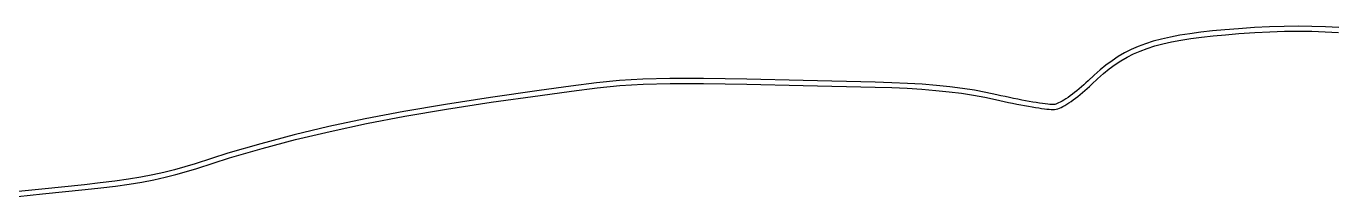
# Model space of a CAD drawing. Extents: x -187 to 142, y -17 to 97.
# Drawn here: x -22.5 to 59.8, y 85.9 to 96.7 of the extents above; entities that cross this region are included whole.
import ezdxf

# ---------------------------------------------------------------- set-up
doc = ezdxf.new("R2010")
doc.units = 0
doc.layers.get('0').update_dxf_attribs({"linetype": 'CONTINUOUS'})

msp = doc.modelspace()

# ---------------------------------------------------------------- linework, layer by layer
for p, q in [((51.963, 96.385), (51.231, 96.304)), ((52.749, 96.459), (51.963, 96.385)), ((53.593, 96.527), (52.749, 96.459)), ((54.604, 96.595), (53.593, 96.527)), ((55.559, 96.645), (54.604, 96.595)), ((54.627, 96.288), (55.577, 96.337)), ((56.471, 96.674), (55.559, 96.645)), ((55.577, 96.337), (56.482, 96.367)), ((57.351, 96.685), (56.471, 96.674)), ((56.482, 96.367), (57.355, 96.377)), ((58.209, 96.676), (57.351, 96.685)), ((57.355, 96.377), (58.206, 96.368)), ((58.206, 96.368), (59.047, 96.34)), ((59.058, 96.647), (58.209, 96.676)), ((59.047, 96.34), (59.891, 96.292)), ((59.909, 96.599), (59.058, 96.647)), ((47.762, 95.581), (47.302, 95.408)), ((48.25, 95.736), (47.762, 95.581)), ((48.769, 95.876), (48.25, 95.736)), ((48.348, 95.442), (48.853, 95.578)), ((49.323, 96.001), (48.769, 95.876)), ((48.853, 95.578), (49.395, 95.7)), ((49.915, 96.113), (49.323, 96.001)), ((49.395, 95.7), (49.976, 95.81)), ((50.55, 96.214), (49.915, 96.113)), ((49.976, 95.81), (50.602, 95.909)), ((51.231, 96.304), (50.55, 96.214)), ((50.602, 95.909), (51.276, 95.998)), ((51.276, 95.998), (52.001, 96.079)), ((52.001, 96.079), (52.781, 96.152)), ((52.781, 96.152), (53.621, 96.22)), ((53.621, 96.22), (54.627, 96.288)), ((46.047, 94.772), (45.659, 94.517)), ((46.448, 95.005), (46.047, 94.772)), ((46.22, 94.514), (46.606, 94.737)), ((46.865, 95.216), (46.448, 95.005)), ((46.606, 94.737), (47.008, 94.941)), ((47.302, 95.408), (46.865, 95.216)), ((47.008, 94.941), (47.429, 95.125)), ((47.429, 95.125), (47.874, 95.292)), ((47.874, 95.292), (48.348, 95.442)), ((44.905, 93.936), (44.532, 93.607)), ((45.279, 94.239), (44.905, 93.936)), ((45.117, 93.704), (45.48, 93.999)), ((45.659, 94.517), (45.279, 94.239)), ((45.48, 93.999), (45.846, 94.268)), ((45.846, 94.268), (46.22, 94.514)), ((13.276, 93.117), (11.663, 92.912)), ((14.722, 93.263), (13.276, 93.117)), ((16.195, 93.354), (14.722, 93.263)), ((14.756, 92.957), (16.22, 93.048)), ((17.89, 93.396), (16.195, 93.354)), ((16.22, 93.048), (17.907, 93.089)), ((20.003, 93.394), (17.89, 93.396)), ((17.907, 93.089), (20.01, 93.086)), ((22.727, 93.352), (20.003, 93.394)), ((20.01, 93.086), (22.728, 93.044)), ((26.258, 93.274), (22.727, 93.352)), ((22.728, 93.044), (26.254, 92.966)), ((30.791, 93.167), (26.258, 93.274)), ((31.831, 93.135), (30.791, 93.167)), ((32.814, 93.09), (31.831, 93.135)), ((33.745, 93.032), (32.814, 93.09)), ((34.628, 92.959), (33.745, 93.032)), ((44.019, 93.119), (43.879, 92.99)), ((44.156, 93.251), (44.019, 93.119)), ((44.532, 93.607), (44.156, 93.251)), ((44.244, 92.898), (44.386, 93.034)), ((44.386, 93.034), (44.753, 93.383)), ((44.753, 93.383), (45.117, 93.704)), ((6.618, 92.208), (3.796, 91.771)), ((9.687, 92.643), (6.618, 92.208)), ((6.667, 91.903), (9.733, 92.337)), ((11.663, 92.912), (9.687, 92.643)), ((9.733, 92.337), (11.708, 92.606)), ((11.708, 92.606), (13.317, 92.811)), ((13.317, 92.811), (14.756, 92.957)), ((26.254, 92.966), (30.786, 92.858)), ((30.786, 92.858), (31.821, 92.827)), ((31.821, 92.827), (32.799, 92.782)), ((32.799, 92.782), (33.724, 92.724)), ((33.724, 92.724), (34.599, 92.652)), ((34.599, 92.652), (35.428, 92.567)), ((35.464, 92.873), (34.628, 92.959)), ((35.428, 92.567), (36.214, 92.467)), ((36.258, 92.772), (35.464, 92.873)), ((36.214, 92.467), (36.96, 92.352)), ((37.013, 92.656), (36.258, 92.772)), ((36.96, 92.352), (37.67, 92.222)), ((37.732, 92.525), (37.013, 92.656)), ((37.67, 92.222), (38.346, 92.078)), ((38.419, 92.377), (37.732, 92.525)), ((38.685, 92.317), (38.419, 92.377)), ((38.952, 92.258), (38.685, 92.317)), ((39.216, 92.201), (38.952, 92.258)), ((39.477, 92.147), (39.216, 92.201)), ((42.898, 92.211), (42.767, 92.124)), ((43.032, 92.305), (42.898, 92.211)), ((43.17, 92.406), (43.032, 92.305)), ((43.31, 92.513), (43.17, 92.406)), ((43.452, 92.625), (43.31, 92.513)), ((43.368, 92.162), (43.513, 92.272)), ((43.594, 92.743), (43.452, 92.625)), ((43.513, 92.272), (43.66, 92.389)), ((43.737, 92.865), (43.594, 92.743)), ((43.66, 92.389), (43.807, 92.51)), ((43.879, 92.99), (43.737, 92.865)), ((43.807, 92.51), (43.954, 92.636)), ((43.954, 92.636), (44.1, 92.765)), ((44.1, 92.765), (44.244, 92.898)), ((3.796, 91.771), (1.189, 91.326)), ((1.249, 91.023), (3.851, 91.467)), ((3.851, 91.467), (6.667, 91.903)), ((38.346, 92.078), (38.615, 92.016)), ((38.615, 92.016), (38.884, 91.957)), ((38.884, 91.957), (39.15, 91.9)), ((39.15, 91.9), (39.413, 91.846)), ((39.413, 91.846), (39.672, 91.794)), ((39.734, 92.096), (39.477, 92.147)), ((39.672, 91.794), (39.924, 91.745)), ((39.984, 92.047), (39.734, 92.096)), ((39.924, 91.745), (40.17, 91.698)), ((40.227, 92.001), (39.984, 92.047)), ((40.17, 91.698), (40.407, 91.656)), ((40.462, 91.959), (40.227, 92.001)), ((40.407, 91.656), (40.634, 91.616)), ((40.687, 91.92), (40.462, 91.959)), ((40.634, 91.616), (40.849, 91.581)), ((40.901, 91.885), (40.687, 91.92)), ((40.849, 91.581), (41.052, 91.548)), ((41.104, 91.854), (40.901, 91.885)), ((41.052, 91.548), (41.24, 91.52)), ((41.292, 91.828), (41.104, 91.854)), ((41.24, 91.52), (41.414, 91.497)), ((41.465, 91.805), (41.292, 91.828)), ((41.414, 91.497), (41.573, 91.478)), ((41.621, 91.788), (41.465, 91.805)), ((41.573, 91.478), (41.716, 91.464)), ((41.756, 91.775), (41.621, 91.788)), ((41.716, 91.464), (41.844, 91.456)), ((41.869, 91.767), (41.756, 91.775)), ((41.844, 91.456), (41.955, 91.453)), ((41.957, 91.763), (41.869, 91.767)), ((41.955, 91.453), (42.049, 91.457)), ((42.019, 91.764), (41.957, 91.763)), ((42.067, 91.773), (42.019, 91.764)), ((42.049, 91.457), (42.146, 91.47)), ((42.132, 91.793), (42.067, 91.773)), ((42.211, 91.824), (42.132, 91.793)), ((42.146, 91.47), (42.247, 91.496)), ((42.304, 91.865), (42.211, 91.824)), ((42.247, 91.496), (42.352, 91.534)), ((42.407, 91.916), (42.304, 91.865)), ((42.352, 91.534), (42.462, 91.582)), ((42.52, 91.976), (42.407, 91.916)), ((42.462, 91.582), (42.576, 91.64)), ((42.641, 92.046), (42.52, 91.976)), ((42.576, 91.64), (42.696, 91.708)), ((42.767, 92.124), (42.641, 92.046)), ((42.696, 91.708), (42.821, 91.784)), ((42.821, 91.784), (42.951, 91.868)), ((42.951, 91.868), (43.086, 91.959)), ((43.086, 91.959), (43.226, 92.057)), ((43.226, 92.057), (43.368, 92.162)), ((-1.241, 90.863), (-3.526, 90.377)), ((-3.452, 90.077), (-1.174, 90.562)), ((1.189, 91.326), (-1.241, 90.863)), ((-1.174, 90.562), (1.249, 91.023)), ((-5.703, 89.859), (-7.807, 89.302)), ((-3.526, 90.377), (-5.703, 89.859)), ((-5.622, 89.561), (-3.452, 90.077)), ((-7.807, 89.302), (-9.871, 88.699)), ((-9.775, 88.405), (-7.717, 89.006)), ((-7.717, 89.006), (-5.622, 89.561)), ((-9.871, 88.699), (-11.932, 88.042)), ((-11.829, 87.75), (-9.775, 88.405)), ((-14.591, 87.337), (-15.33, 87.197)), ((-13.89, 87.49), (-14.591, 87.337)), ((-13.22, 87.657), (-13.89, 87.49)), ((-13.814, 87.19), (-13.135, 87.36)), ((-12.571, 87.84), (-13.22, 87.657)), ((-13.135, 87.36), (-12.476, 87.545)), ((-11.932, 88.042), (-12.571, 87.84)), ((-12.476, 87.545), (-11.829, 87.75)), ((-21.552, 86.453), (-23.867, 86.209)), ((-18.874, 86.727), (-21.552, 86.453)), ((-17.882, 86.835), (-18.874, 86.727)), ((-18.842, 86.42), (-17.845, 86.528)), ((-16.967, 86.947), (-17.882, 86.835)), ((-17.845, 86.528), (-16.924, 86.642)), ((-16.119, 87.068), (-16.967, 86.947)), ((-16.924, 86.642), (-16.069, 86.763)), ((-15.33, 87.197), (-16.119, 87.068)), ((-16.069, 86.763), (-15.272, 86.894)), ((-15.272, 86.894), (-14.524, 87.035)), ((-14.524, 87.035), (-13.814, 87.19)), ((-23.833, 85.902), (-21.519, 86.145)), ((-21.519, 86.145), (-18.842, 86.42))]:
    msp.add_line(p, q)

doc.saveas('drawing.dxf')
